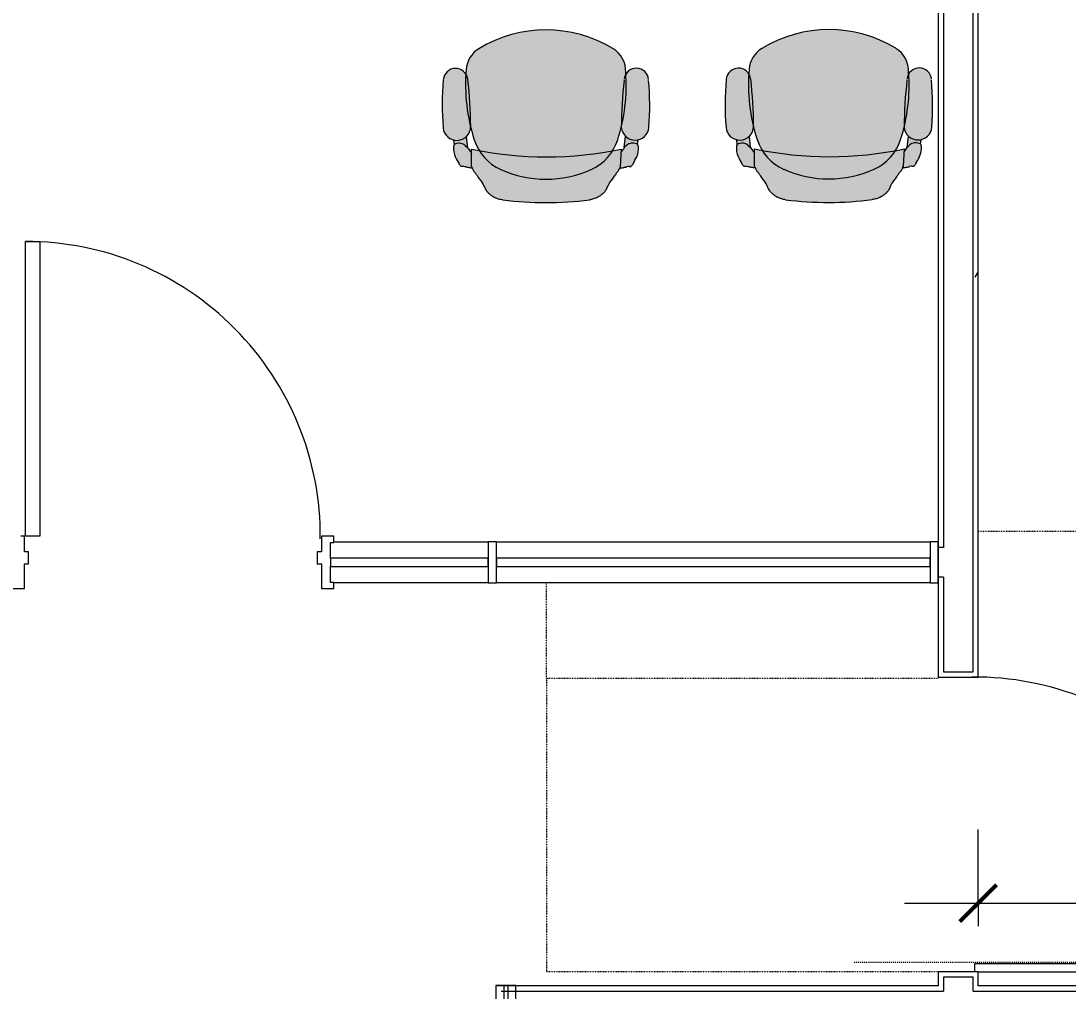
# Model space of a CAD drawing. Header units: inches. Extents: x 46946 to 48441, y 40324 to 42003.
# Drawn here: x 48154.6 to 48282.5, y 40735.8 to 40854.3 of the extents above; entities that cross this region are included whole.
import ezdxf

# ---------------------------------------------------------------- set-up
doc = ezdxf.new("R2010")
doc.units = ezdxf.units.IN
doc.header["$MEASUREMENT"] = 0
doc.linetypes.add('Dash 1_32_', pattern=[0.0625, 0.03125, -0.03125])
doc.linetypes.add('Dash 1_8_', pattern=[0.25, 0.125, -0.125])
for name, color, linetype, lineweight in [('A-ANNO-DIMS', 211, 'Continuous', 9), ('A-ANNO-DIMS-96', 211, 'Continuous', 9), ('A-DOOR', 31, 'Continuous', 13), ('A-GENM', 13, 'Dash 1_32_', 9), ('A-GLAZ-CURT', 52, 'Continuous', 9), ('A-GLAZ-CWMG', 51, 'Continuous', 9), ('A-WALL', 113, 'Continuous', 9), ('A-WALL-PATT', 111, 'Continuous', 13), ('I-FURN', 30, 'Continuous', 9), ('I-WALL', 2, 'Continuous', 9)]:
    doc.layers.add(name, color=color, linetype=linetype, lineweight=lineweight)
doc.styles.add('Arial Narrow_1', font='ARIALN.TTF', dxfattribs={"height": 9})
doc.dimstyles.new('OTJ_3_32__Linear__1_2__Rounding_', dxfattribs={"dimscale": 12, "dimtxt": 9.210879, "dimasz": 0.375, "dimexe": 0.75, "dimexo": 0.5, "dimgap": 0.5, "dimtad": 1, "dimdec": 1, "dimrnd": 0.5, "dimzin": 3, "dimdsep": 46, "dimlunit": 4, "dimtxsty": 'Arial Narrow_1', "dimblk1": 'OBLIQUE', "dimblk2": 'OBLIQUE', "dimsah": 1, "dimcen": 0.09, "dimdle": 0.75, "dimazin": 0, "dimtfac": 1, "dimtdec": 4, "dimtix": 1, "dimtmove": 0, "dimatfit": 3, "dimfxl": 1, "dimtvp": 1, "dimtfill": 1, "dimfrac": 2, "dimtolj": 1, "dimtzin": 0, "dimarcsym": 2})
pattern_1 = [(0, (0, 0), (30.72, 7.68), [1.267, -21.773, 1.267, -21.773, -122.88]), (0, (0, 0), (30.72, 7.68), [-46.08, 1.267, -44.813, 1.267, -21.773, -53.76]), (0, (0, 0), (30.72, 7.68), [-115.2, 1.267, -14.093, 1.267, -37.133]), (120, (11.52, 3.84), (-22.0110751, 22.7643004), [1.267, -21.773, 1.267, -21.773, -122.88]), (120, (11.52, 3.84), (-22.0110751, 22.7643004), [-46.08, 1.267, -44.813, 1.267, -21.773, -53.76]), (120, (11.52, 3.84), (-22.0110751, 22.7643004), [-115.2, 1.267, -14.093, 1.267, -37.133]), (240, (15.36, 19.2), (-8.7089249, -30.4443004), [1.267, -21.773, 1.267, -21.773, -122.88]), (240, (15.36, 19.2), (-8.7089249, -30.4443004), [-46.08, 1.267, -44.813, 1.267, -21.773, -53.76]), (240, (15.36, 19.2), (-8.7089249, -30.4443004), [-115.2, 1.267, -14.093, 1.267, -37.133])]

# ---------------------------------------------------------------- blocks, each defined once
blk = doc.blocks.new('Door - Single - Solid - Solid Door-V96-Level 06 - Furniture')
at = {"layer": 'A-DOOR'}
for p, q in [((-14.01, 39.28), (-12.26, 39.28)), ((-14.01, 3.28), (-14.01, 39.28)), ((-12.26, 39.28), (-12.26, 3.28)), ((-12.26, 3.28), (-14.01, 3.28))]:
    blk.add_line(p, q, dxfattribs=at)
at = {"layer": 'A-DOOR', "lineweight": 9}
for p, q in [((-14.13, 3.28), (-14.57, 3.28)), ((-14.13, 1.4), (-14.13, 3.28)), ((23.62, 3.28), (22.12, 3.28)), ((22.12, 3.28), (22.12, 1.4)), ((23.62, 2.53), (23.62, 3.28)), ((-13.63, 1.4), (-14.13, 1.4)), ((-13.63, -0.1), (-13.63, 1.4)), ((22.12, 1.4), (21.62, 1.4)), ((21.62, 1.4), (21.62, -0.1)), ((23.24, 0.59), (23.24, 2.53)), ((23.24, 2.53), (23.62, 2.53)), ((-14.13, -3.1), (-14.13, -0.1)), ((-14.13, -0.1), (-13.63, -0.1)), ((21.62, -0.1), (22.12, -0.1)), ((22.12, -0.1), (22.12, -3.1)), ((23.24, -2.35), (23.24, -0.41)), ((-15.63, -2.35), (-15.63, -3.1)), ((23.62, -2.35), (23.24, -2.35)), ((23.62, -3.1), (23.62, -2.35)), ((-15.63, -3.1), (-14.13, -3.1)), ((22.12, -3.1), (23.62, -3.1))]:
    blk.add_line(p, q, dxfattribs=at)
blk.add_arc((-14.01, 3.28), 36, 359.5, 90, dxfattribs=at)
blk = doc.blocks.new('Door - Single - Glass - Full Rail - Panic Handle-784013-Level 06 - Furniture')
at = {"layer": 'A-DOOR', "lineweight": 20}
for p, q in [((17, 38), (17, 2)), ((18, 38), (17, 38)), ((18, 2.44), (18, 38)), ((17, 2), (18, 2))]:
    blk.add_line(p, q, dxfattribs=at)
at = {"layer": 'A-DOOR', "lineweight": 9}
blk.add_arc((18, 2), 36, 90, 180.5, dxfattribs=at)
at = {"layer": 'A-GENM'}
for p, q in [((-35.81, 62.25), (-31.2, 62.25)), ((-35.81, 61.28), (-35.81, 62.25)), ((-31.2, 62.25), (1.71, 62.25)), ((-35.81, 53.79), (-35.81, 61.28)), ((-35.81, 2.44), (-35.81, 41.88)), ((18, 2.44), (18, 41.56)), ((17.97, 2.44), (18, 2.44)), ((-17.81, -2.44), (-17.81, -50.25)), ((17.97, -2.44), (18, -2.44)), ((18, -2.44), (18, -50.25)), ((-17.81, -50.25), (-29.5, -50.25)), ((-17.81, -50.25), (18, -50.25))]:
    blk.add_line(p, q, dxfattribs=at)
blk = doc.blocks.new('F-TF - Task Chair - Steelcase - Series 1 - Task Chair-311173-Level 06 - Furniture')
at = {"layer": 'I-FURN', "transparency": 33554534}
for points in [[(1.77, 1.83), (-1.77, 1.83), (-5.29, 1.53), (-5.79, 1.42), (-6.25, 1.24), (-6.65, 1), (-6.98, 0.73), (-7.28, 0.36), (-7.75, -0.53), (-8.42, -1.48), (-8.68, -1.83), (-8.84, -2), (-9.09, -2.55), (-9.2, -4.65), (-8.11, -4.48), (-7.52, -3.65), (-6.49, -2.75), (-5.3, -2.11), (-3.37, -1.43), (-0.89, -1.05), (1.25, -1.06), (3.48, -1.47), (5.66, -2.27), (6.62, -2.84), (7.63, -3.81), (8.15, -4.53), (9.09, -4.68), (9.06, -2.49), (8.76, -1.9), (8.53, -1.63), (8.11, -1), (7.63, -0.35), (7.23, 0.45), (6.98, 0.73), (6.65, 1), (6.25, 1.24), (5.79, 1.42), (5.29, 1.53), (4.55, 1.59)], [(-0.06, -3.72), (-4.67, -3.95), (-8.12, -4.48), (-8.25, -4.66), (-8.76, -5.81), (-9.2, -7.58), (-9.29, -10.27), (-9.55, -13.21), (-9.64, -13.57), (-9.74, -13.77), (-9.69, -14.72), (-9.44, -15.5), (-9.18, -15.99), (-8.73, -16.52), (-8.18, -16.94), (-5.99, -18.05), (-3.65, -18.8), (-1.15, -19.18), (1.23, -19.18), (3.65, -18.8), (5.99, -18.05), (8.18, -16.94), (8.86, -16.38), (9.27, -15.86), (9.59, -15.16), (9.74, -14.16), (9.74, -13.76), (9.64, -13.57), (9.54, -13.16), (9.29, -10.27), (9.2, -7.56), (8.76, -5.81), (8.15, -4.53), (4.33, -3.95), (0.78, -3.76)], [(-11.04, -5.32), (-11.04, -5.32), (-11.04, -5.32)]]:
    blk.add_hatch(color=155, dxfattribs=at).paths.add_polyline_path(points)
h = blk.add_hatch(color=155, dxfattribs=at)
h.paths.add_polyline_path([(1.13, -1.05), (-1.21, -1.06), (-3.53, -1.48), (-5.51, -2.18), (-5.77, -2.47), (-5.81, -2.4), (-7.52, -3.65), (-7.98, -4.46), (-4.35, -3.93), (-0.06, -3.72), (4.54, -3.96), (7.79, -4.47), (6.55, -2.79), (6.2, -2.58), (6.01, -2.74), (5.86, -2.55), (5.96, -2.44), (5.88, -2.4), (5.79, -2.49), (5.51, -2.18), (3.32, -1.42), (1.25, -1.06)])
h.paths.add_polyline_path([(9.2, -7.6), (9.29, -10.27), (9.55, -13.21), (9.64, -13.57), (9.75, -13.74), (9.79, -11.5), (9.46, -8.62), (9.29, -7.94)])
h.paths.add_polyline_path([(-9.2, -7.58), (-9.44, -8.5), (-9.77, -11.25), (-9.74, -13.76), (-9.64, -13.57), (-9.55, -13.17), (-9.29, -10.27), (-9.23, -8.25)])
h = blk.add_hatch(color=155, dxfattribs=at)
h.paths.add_polyline_path([(9, -2.35), (9.09, -2.59), (9.2, -4.33), (9.71, -4.98), (10.08, -5.28), (10.43, -5.39), (10.63, -5.39), (10.86, -5.36), (11.11, -5.26), (11.27, -5.08), (11.29, -4.85), (11.3, -4.56), (11.23, -4.14), (11.09, -3.74), (10.63, -2.88), (10.38, -2.55), (9.98, -2.53), (9.01, -2.35)])
h.paths.add_polyline_path([(-9, -2.35), (-9.79, -2.49), (-10.17, -2.55), (-10.38, -2.55), (-10.63, -2.88), (-11.09, -3.74), (-11.23, -4.14), (-11.3, -4.56), (-11.27, -5.08), (-11.16, -5.22), (-11.04, -5.32), (-10.63, -5.39), (-10.44, -5.39), (-10.29, -5.36), (-10.07, -5.28), (-9.71, -4.98), (-9.56, -4.85), (-9.2, -4.33), (-9.04, -2.44), (-9.03, -2.42)])
h = blk.add_hatch(color=155, dxfattribs=at)
h.paths.add_polyline_path([(5.51, -2.18), (5.79, -2.5), (5.88, -2.4), (5.66, -2.27)])
h.paths.add_polyline_path([(-7.52, -3.65), (-8.11, -4.48), (-7.98, -4.46), (-7.64, -3.86)])
h.paths.add_polyline_path([(-5.51, -2.18), (-6.67, -2.88), (-7.52, -3.65), (-5.8, -2.43), (-5.77, -2.47), (-5.6, -2.28)])
h.paths.add_polyline_path([(5.96, -2.44), (5.85, -2.56), (6.01, -2.74), (6.2, -2.58), (6.15, -2.55)])
h.paths.add_polyline_path([(6.59, -2.81), (7.79, -4.47), (8.15, -4.53), (7.51, -3.64), (6.62, -2.84)])
h = blk.add_hatch(color=155, dxfattribs=at)
h.paths.add_polyline_path([(9.56, -4.85), (9.71, -6.23), (9.45, -6.55), (9.27, -6.92), (9.2, -7.32), (9.2, -7.6), (9.46, -8.62), (9.79, -11.5), (9.79, -13.86), (9.81, -13.89), (10.05, -14.16), (10.35, -14.37), (10.7, -14.5), (11.06, -14.54), (11.42, -14.49), (11.76, -14.35), (12.06, -14.13), (12.3, -13.85), (12.46, -13.53), (12.53, -13.17), (12.67, -10.23), (12.56, -7.3), (12.47, -6.88), (12.28, -6.5), (12, -6.17), (11.65, -5.93), (11.25, -5.79), (11.19, -5.22), (11.04, -5.32), (10.57, -5.4), (10.51, -5.4), (10.28, -5.36), (10.07, -5.28), (9.71, -4.98), (9.61, -4.89)])
h.paths.add_polyline_path([(-9.56, -4.85), (-10.07, -5.28), (-10.29, -5.37), (-10.63, -5.4), (-10.87, -5.37), (-11.14, -5.26), (-11.19, -5.26), (-11.25, -5.79), (-11.65, -5.93), (-12.05, -6.23), (-12.31, -6.54), (-12.48, -6.92), (-12.56, -7.32), (-12.67, -10.27), (-12.52, -13.21), (-12.46, -13.53), (-12.3, -13.85), (-12.02, -14.16), (-11.71, -14.37), (-11.35, -14.5), (-11.06, -14.54), (-10.7, -14.5), (-10.35, -14.37), (-10.05, -14.16), (-9.74, -13.77), (-9.77, -11.25), (-9.44, -8.5), (-9.2, -7.58), (-9.2, -7.3), (-9.29, -6.9), (-9.49, -6.5), (-9.7, -6.17), (-9.59, -5.14)])
h = blk.add_hatch(color=155, dxfattribs=at)
h.paths.add_polyline_path([(-9.56, -4.85), (-10.08, -5.28), (-10.44, -5.39), (-10.28, -5.36), (-10.07, -5.28), (-9.71, -4.98)])
h.paths.add_polyline_path([(10.53, -5.4), (10.57, -5.4), (10.53, -5.4)])
h.paths.add_polyline_path([(9.88, -5.14), (10.07, -5.28), (10.42, -5.39), (10.29, -5.36), (10.07, -5.28)])
at = {"layer": 'I-FURN'}
for p, q in [((-10.17, -2.55), (-10.38, -2.55)), ((-9.09, -2.55), (-9.22, -4.65)), ((9.09, -2.55), (9.09, -4.68)), ((10.17, -2.55), (10.38, -2.55)), ((-9.88, -5.14), (-9.56, -4.85)), ((-9.56, -4.85), (-9.71, -6.23)), ((9.2, -4.34), (9.09, -4.19)), ((9.88, -5.14), (9.56, -4.85)), ((9.56, -4.85), (9.71, -6.22)), ((-11.19, -5.22), (-11.25, -5.79)), ((11.19, -5.22), (11.25, -5.79))]:
    blk.add_line(p, q, dxfattribs=at)
for centre, radius, start, end in [((0, -14.41), 13.41, 65.746, 114.254), ((-3.05, -7.65), 6, 114.254, 162.1001), ((3.05, -7.65), 6, 17.8999, 65.746), ((-0.12, -48.46), 44.74, 78.1161, 101.7376), ((-2.85, -9.17), 7.99, 142.7486, 147.2514), ((2.85, -9.17), 7.99, 32.7486, 37.2514), ((-10.88, -7.44), 1.69, 4.2771, 175.7229), ((11.73, -12.42), 21.53, 162.1001, 184.2769), ((-12.1, -12.55), 21.92, 355.1341, 17.8999), ((10.88, -7.43), 1.68, 4.515, 180.2888), ((22.73, -9.96), 35.4, 175.7229, 184.9987), ((-61.01, -7.05), 51.82, 353.3109, 359.705), ((61.01, -7.18), 51.82, 180.2888, 186.6891), ((-22.73, -10.08), 35.4, 355.0013, 4.515), ((-11.04, -13.04), 1.5, 184.9987, 353.3109), ((-6.5, -14.17), 3.24, 177.4671, 238.7484), ((11.04, -13.04), 1.5, 186.6891, 355.0013), ((6.5, -14.16), 3.25, 301.2516, 355.7231), ((0, -3.46), 15.77, 238.7484, 301.2516)]:
    blk.add_arc(centre, radius, start, end, dxfattribs=at)
for centre, major_axis, ratio, start_param, end_param in [((0.01, -31.09), (37.17, 0.02), 0.886583, 1.427587, 1.713397), ((-7.15, 5.5), (0.87, 6.2), 0.154562, 3.399732, 3.701416), ((7.16, 5.51), (-0.87, 6.2), 0.154825, 2.582529, 2.883606), ((86.51, -0.26), (95.89, 4.54), 0.22439, 2.946156, 2.989179), ((-86.51, -0.11), (-95.89, 4.68), 0.223967, 3.294323, 3.337389), ((-9.88, -3.86), (0.31, 1.61), 0.651034, 0.76658, 1.051038), ((2.41, 4.34), (12.7, 6.86), 0.060387, 3.254097, 3.377177), ((14.26, 36.92), (23.61, 40.36), 0.024762, 2.883774, 2.945408), ((-4.52, 16.42), (4.45, 18.42), 0.085659, 3.22746, 3.341758), ((-4.27, 16.52), (4.71, 18.52), 0.083254, 3.342674, 3.400954), ((4.31, 16.54), (-4.67, 18.53), 0.08384, 2.882769, 2.961473), ((4.62, 16.47), (-4.35, 18.45), 0.086501, 2.96286, 3.053569), ((-14.1, 37.05), (-23.45, 40.49), 0.023763, 3.337899, 3.400622), ((-2.41, 4.34), (-12.7, 6.86), 0.060387, 2.906008, 3.029088), ((9.88, -3.86), (-0.31, 1.61), 0.651034, 5.232147, 5.516606), ((-9.53, -4.74), (0.03, 2.1), 0.841362, 1.08627, 1.703617), ((-8.59, -6.34), (1.72, 5.94), 0.52706, 1.108678, 1.274239), ((8.59, -6.34), (-1.72, 5.94), 0.52706, 5.008946, 5.174507), ((9.53, -4.74), (-0.03, 2.1), 0.841362, 4.579568, 5.196915), ((-10.94, -4.92), (-0.004, 0.422), 0.857374, 1.745249, 2.84774), ((10.94, -4.92), (0.004, 0.422), 0.857374, 3.435445, 4.537937), ((-11.02, -3.62), (-0.99, 1.63), 0.718676, 2.427045, 3.274454), ((11.02, -3.62), (0.99, 1.63), 0.718676, 3.008732, 3.85614)]:
    blk.add_ellipse(centre, major_axis=major_axis, ratio=ratio, start_param=start_param, end_param=end_param, dxfattribs=at)
for points, knots in [([(-7.38, 0.17), (-7.35, 0.26), (-7.27, 0.4), (-7.14, 0.56), (-7.05, 0.66), (-6.98, 0.73), (-6.91, 0.8), (-6.83, 0.86), (-6.74, 0.93), (-6.65, 1), (-6.56, 1.06), (-6.46, 1.12), (-6.36, 1.18), (-6.25, 1.24), (-6.14, 1.29), (-5.99, 1.35), (-5.72, 1.45), (-5.46, 1.5), (-5.29, 1.53)], [-1, -1, -1, -1, -0.833333, -0.75, -0.708333, -0.666667, -0.625, -0.583333, -0.541667, -0.5, -0.458333, -0.416667, -0.375, -0.333333, -0.291667, -0.25, -0.166667, 0, 0, 0, 0]), ([(5.29, 1.53), (5.46, 1.51), (5.72, 1.45), (5.99, 1.36), (6.14, 1.29), (6.25, 1.24), (6.36, 1.19), (6.46, 1.13), (6.56, 1.07), (6.65, 1), (6.74, 0.94), (6.83, 0.87), (6.91, 0.8), (6.98, 0.73), (7.05, 0.66), (7.14, 0.57), (7.27, 0.4), (7.35, 0.26), (7.38, 0.18)], [-1, -1, -1, -1, -0.833333, -0.75, -0.708333, -0.666667, -0.625, -0.583333, -0.541667, -0.5, -0.458333, -0.416667, -0.375, -0.333333, -0.291667, -0.25, -0.166667, 0, 0, 0, 0]), ([(-9, -2.35), (-9.06, -2.35), (-9.17, -2.37), (-9.39, -2.4), (-9.6, -2.44), (-9.74, -2.47), (-9.81, -2.49), (-9.84, -2.5), (-9.85, -2.5)], [0, 0, 0, 0, 0.142857, 0.285714, 0.571429, 0.785714, 0.892857, 1, 1, 1, 1]), ([(9, -2.35), (9.06, -2.35), (9.17, -2.37), (9.39, -2.4), (9.6, -2.44), (9.74, -2.47), (9.81, -2.49), (9.84, -2.5), (9.85, -2.5)], [0, 0, 0, 0, 0.142857, 0.285714, 0.571429, 0.785714, 0.892857, 1, 1, 1, 1])]:
    blk.add_open_spline(points, degree=3, knots=knots, dxfattribs=at)
blk = doc.blocks.new('WORKROOM TABLES - 6 SEATS - WORKROOM TABLES - 6 SEATS-1186376-Level 06 - Furniture')
at = {"layer": 'I-FURN', "linetype": 'Dash 1_8_'}
blk.add_line((-108, 78), (-108, 23.72), dxfattribs=at)
blk = doc.blocks.new('Rectangular Mullion - Rectangular Mullion-783764-Level 06 - Furniture')
at = {"layer": 'A-GLAZ-CWMG', "lineweight": 20}
for p, q in [((0, 2.5), (-1, 2.5)), ((-1, 2.5), (-1, -2.5)), ((0, -2.5), (0, 2.5)), ((-1, -2.5), (0, -2.5))]:
    blk.add_line(p, q, dxfattribs=at)
blk = doc.blocks.new('Rectangular Mullion - Rectangular Mullion-783760-Level 06 - Furniture')
at = {"layer": 'A-GLAZ-CWMG', "lineweight": 20}
for p, q in [((-1, 2.5), (0, 2.5)), ((-1, -2.5), (-1, 2.5)), ((0, 2.5), (0, -2.5)), ((0, -2.5), (-1, -2.5))]:
    blk.add_line(p, q, dxfattribs=at)
blk = doc.blocks.new('Rectangular Mullion - Rectangular Mullion-1229403-Level 06 - Furniture')
at = {"layer": 'A-GLAZ-CWMG'}
blk.add_line((48214.07, 40736.5), (48213.63, 40736.5), dxfattribs=at)
blk = doc.blocks.new('System Panel - Glazed-1403917-Level 06 - Furniture')
at = {"layer": 'A-GLAZ-CURT', "lineweight": 13}
for p, q in [((9.62, 0.5), (-9.62, 0.5)), ((-9.62, 0.5), (-9.62, -0.5)), ((9.62, -0.5), (9.62, 0.5)), ((-9.62, -0.5), (9.62, -0.5))]:
    blk.add_line(p, q, dxfattribs=at)
blk = doc.blocks.new('System Panel - Glazed-1403835-Level 06 - Furniture')
at = {"layer": 'A-GLAZ-CURT', "lineweight": 13}
for p, q in [((26.47, 0.5), (-26.47, 0.5)), ((-26.47, 0.5), (-26.47, -0.5)), ((26.47, -0.5), (26.47, 0.5)), ((-26.47, -0.5), (26.47, -0.5))]:
    blk.add_line(p, q, dxfattribs=at)
blk = doc.blocks.new('Rectangular Mullion - Rectangular Mullion-934990-Level 06 - Furniture')
at = {"layer": 'A-GLAZ-CWMG', "lineweight": 20}
for p, q in [((-1, 2.5), (0, 2.5)), ((-1, -2.5), (-1, 2.5)), ((0, 2.5), (0, -2.5)), ((0, -2.5), (-1, -2.5))]:
    blk.add_line(p, q, dxfattribs=at)
blk = doc.blocks.new('Rectangular Mullion - Rectangular Mullion-934986-Level 06 - Furniture')
at = {"layer": 'A-GLAZ-CWMG', "lineweight": 20}
for p, q in [((-0.5, 2.5), (0.5, 2.5)), ((-0.5, -2.5), (-0.5, 2.5)), ((0.5, 2.5), (0.5, -2.5)), ((0.5, -2.5), (-0.5, -2.5))]:
    blk.add_line(p, q, dxfattribs=at)
blk = doc.blocks.new('Rectangular Mullion - Rectangular Mullion-1403832-Level 06 - Furniture')
at = {"layer": 'A-GLAZ-CWMG'}
for p, q in [((48212.69, 40790.65), (48265.63, 40790.65)), ((48265.63, 40785.65), (48212.69, 40785.65))]:
    blk.add_line(p, q, dxfattribs=at)
blk = doc.blocks.new('Rectangular Mullion - Rectangular Mullion-1403914-Level 06 - Furniture')
at = {"layer": 'A-GLAZ-CWMG'}
for p, q in [((48192.82, 40790.65), (48211.69, 40790.65)), ((48211.69, 40785.65), (48192.82, 40785.65))]:
    blk.add_line(p, q, dxfattribs=at)
blk = doc.blocks.new('DIMBLOCK6-Level 06 - Furniture')
at = {"layer": 'A-ANNO-DIMS-96'}
for p, q in [((48271.51, 40746.54), (48271.51, 40755.54)), ((48356.36, 40746.54), (48356.36, 40749.62)), ((48262.51, 40746.54), (48365.36, 40746.54)), ((48271.51, 40746.54), (48271.51, 40743.72)), ((48356.36, 40746.54), (48356.36, 40737.54))]:
    blk.add_line(p, q, dxfattribs=at)
at = {"layer": 'A-ANNO-DIMS-96', "lineweight": 50}
for p, q in [((48271.51, 40746.54), (48273.76, 40748.79)), ((48356.36, 40746.54), (48358.61, 40748.79)), ((48271.51, 40746.54), (48269.26, 40744.29)), ((48356.36, 40746.54), (48354.11, 40744.29))]:
    blk.add_line(p, q, dxfattribs=at)
at = {"layer": 'A-ANNO-DIMS-96', "color": 0, "insert": (48300.78, 40764.17), "char_height": 9, "width": 31.5802, "attachment_point": 1, "line_spacing_factor": 0.974696, "style": 'Arial Narrow_1', "bg_fill": 3, "box_fill_scale": 1.25, "bg_fill_color": 256, "bg_fill_true_color": 13158600, "bg_fill_transparency": 0}
blk.add_mtext('7\' - 1"', dxfattribs=at)
blk = doc.blocks.new('_Oblique')
at = {"color": 0, "linetype": 'ByBlock', "lineweight": -2}
blk.add_line((-0.5, -0.5), (0.5, 0.5), dxfattribs=at)

msp = doc.modelspace()

# ---------------------------------------------------------------- hatches: boundary and pattern name
at = {"layer": 'A-WALL-PATT', "lineweight": 9}
h = msp.add_hatch(dxfattribs=at)
h.set_pattern_fill('FP_1', color=256, style=0, pattern_type=2)
h.set_pattern_definition(pattern_1)
h.paths.add_polyline_path([(48271.51, 40736.44), (48271.51, 40738.15), (48269.07, 40738.15), (48269.07, 40737.52), (48270.88, 40737.52), (48270.88, 40736.44)])
h.paths.add_polyline_path([(48271.08, 40774.15), (48271.51, 40774.15), (48271.51, 40927.79), (48270.88, 40927.79), (48270.88, 40774.77), (48269.07, 40774.77), (48269.07, 40774.15), (48271.03, 40774.15)])
h = msp.add_hatch(dxfattribs=at)
h.set_pattern_fill('FP_1', color=256, style=0, pattern_type=2)
h.set_pattern_definition(pattern_1)
h.paths.add_polyline_path([(48266.63, 40736.44), (48267.26, 40736.44), (48267.26, 40737.52), (48269.07, 40737.52), (48269.07, 40738.15), (48266.63, 40738.15), (48266.63, 40737.31)])
h.paths.add_polyline_path([(48266.63, 40774.15), (48269.07, 40774.15), (48269.07, 40774.77), (48267.26, 40774.77), (48267.26, 40786.34), (48266.63, 40786.34), (48266.63, 40774.77)])
h.paths.add_polyline_path([(48266.63, 40789.96), (48267.26, 40789.96), (48267.26, 40923.54), (48266.63, 40923.54), (48266.63, 40799.14)])
h = msp.add_hatch(dxfattribs=at)
h.set_pattern_fill('FP_1', color=256, style=0, pattern_type=2)
h.set_pattern_definition(pattern_1)
h.paths.add_polyline_path([(48317.91, 40735.81), (48425.08, 40735.81), (48425.08, 40736.44), (48396.18, 40736.44), (48394.81, 40736.19), (48317.91, 40736.19), (48316.49, 40736.44), (48270.88, 40736.44), (48270.88, 40735.81), (48317.69, 40735.81)])
h.paths.add_polyline_path([(48213.26, 40735.81), (48267.26, 40735.81), (48267.26, 40736.44), (48212.63, 40736.44)])

# ---------------------------------------------------------------- linework, layer by layer
at = {"layer": 'A-WALL', "lineweight": 13}
for p, q in [((48270.88, 40774.77), (48270.88, 40927.16)), ((48267.26, 40923.54), (48267.26, 40789.96)), ((48267.26, 40789.96), (48266.63, 40789.96)), ((48267.26, 40786.34), (48266.63, 40786.34)), ((48267.26, 40786.34), (48267.26, 40774.77)), ((48267.26, 40774.77), (48270.88, 40774.77)), ((48267.26, 40737.52), (48267.26, 40735.81)), ((48270.88, 40737.52), (48267.26, 40737.52)), ((48270.88, 40735.81), (48270.88, 40737.52)), ((48213.26, 40735.81), (48267.26, 40735.81)), ((48270.88, 40735.81), (48425.08, 40735.81))]:
    msp.add_line(p, q, dxfattribs=at)
at = {"layer": 'I-WALL', "lineweight": 13}
for p, q in [((48271.51, 40774.15), (48271.51, 40927.79)), ((48266.63, 40922.91), (48266.63, 40774.15)), ((48266.63, 40774.15), (48271.51, 40774.15)), ((48266.63, 40738.15), (48266.63, 40736.44)), ((48271.51, 40738.15), (48266.63, 40738.15)), ((48271.51, 40736.44), (48271.51, 40738.15)), ((48266.63, 40736.44), (48212.63, 40736.44)), ((48212.63, 40736.44), (48212.63, 40729.25)), ((48316.55, 40736.44), (48271.51, 40736.44))]:
    msp.add_line(p, q, dxfattribs=at)

# ---------------------------------------------------------------- block references
at = {"layer": 'A-DOOR'}
msp.add_blockref('Door - Single - Solid - Solid Door-V96-Level 06 - Furniture', (48169.2, 40788.06), dxfattribs=at)
at = {"layer": 'A-DOOR', "rotation": 270}
msp.add_blockref('Door - Single - Glass - Full Rail - Panic Handle-784013-Level 06 - Furniture', (48269.07, 40756.15), dxfattribs=at)
at = {"layer": 'A-GLAZ-CURT'}
for name, p in [('System Panel - Glazed-1403917-Level 06 - Furniture', (48202.07, 40788.15)), ('System Panel - Glazed-1403835-Level 06 - Furniture', (48239.16, 40788.15))]:
    msp.add_blockref(name, p, dxfattribs=at)
at = {"layer": 'A-GLAZ-CWMG'}
for name in ['Rectangular Mullion - Rectangular Mullion-1403914-Level 06 - Furniture', 'Rectangular Mullion - Rectangular Mullion-1403832-Level 06 - Furniture', 'Rectangular Mullion - Rectangular Mullion-1229403-Level 06 - Furniture']:
    msp.add_blockref(name, (0, 0), dxfattribs=at)
at = {"layer": 'A-GLAZ-CWMG', "extrusion": (0, 0, -1), "rotation": 180}
for name, p in [('Rectangular Mullion - Rectangular Mullion-934986-Level 06 - Furniture', (-48212.19, 40788.15)), ('Rectangular Mullion - Rectangular Mullion-934990-Level 06 - Furniture', (-48266.63, 40788.15)), ('Rectangular Mullion - Rectangular Mullion-783760-Level 06 - Furniture', (-48215.07, 40734))]:
    msp.add_blockref(name, p, dxfattribs=at)
at = {"layer": 'A-GLAZ-CWMG', "rotation": 180}
msp.add_blockref('Rectangular Mullion - Rectangular Mullion-783764-Level 06 - Furniture', (48212.63, 40734), dxfattribs=at)
at = {"layer": 'I-FURN'}
for name, p, rotation in [('WORKROOM TABLES - 6 SEATS - WORKROOM TABLES - 6 SEATS-1186376-Level 06 - Furniture', (48334.35, 40847.35), 89.99999999999356), ('F-TF - Task Chair - Steelcase - Series 1 - Task Chair-311173-Level 06 - Furniture', (48218.75, 40833.94), 180.0582654634053), ('F-TF - Task Chair - Steelcase - Series 1 - Task Chair-311173-Level 06 - Furniture', (48253.29, 40833.97), 180.0582654634428)]:
    msp.add_blockref(name, p, dxfattribs=dict(at, rotation=rotation))

# ---------------------------------------------------------------- next in the draw order: dimensions: what is measured, and where the dimension line sits
at = {"layer": 'A-ANNO-DIMS'}
dim = msp.add_linear_dim(base=(48356.3636, 40746.5376), p1=(48271.5094, 40749.7196), p2=(48356.3636, 40743.6237), dimstyle='OTJ_3_32__Linear__1_2__Rounding_', override={"dimpost": '<>', "dimfxl": 85.07284}, dxfattribs=at)
dim.commit()
dim.dimension.update_dxf_attribs({"geometry": 'DIMBLOCK6-Level 06 - Furniture', "text_midpoint": (48313.9365, 40757.0561)})

doc.saveas('drawing.dxf')
